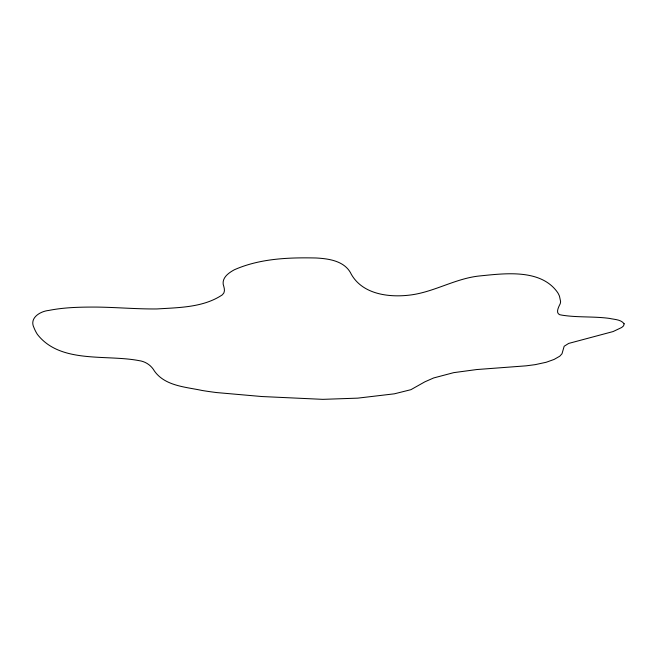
<?xml version="1.0" encoding="UTF-8"?>
<svg xmlns="http://www.w3.org/2000/svg" width="657" height="657" viewBox="0 0 657 657"><rect width="100%" height="100%" fill="white"/><g stroke="black" fill="none" stroke-linecap="round" stroke-linejoin="round"><path stroke-width="0.99" d="M624.15 323.794L623.575 325.831L621.727 327.473L613.08 331.563L568.675 343.422L564.166 346.255L561.998 353.762L559.756 356.209L554.114 359.428L546.238 362.253L535.2 364.651L526.126 365.834L476.736 369.546L453.7 372.65L433.645 377.956L424.874 381.824L410.904 389.683L394.364 393.822L357.745 398.142L322.842 399.349L261.732 396.524L216.572 392.558A166.361 41.153 -1.1 0 1 202.249 390.504C185.644 386.932 165.137 386.102 154.444 371.074C151.233 365.325 145.435 361.424 138.89 360.611C105.949 354.254 60.337 363.945 37.375 334.356A383.524 107.313 -2.8 0 1 33.959 327.654C29.039 317.84 40.406 311.246 48.766 310.441C64.542 307.295 80.712 307.016 96.743 307.082C116.823 307.328 136.853 309.151 156.941 308.946C178.975 307.542 203.391 307.575 222.353 294.821C225.852 291.823 224.111 287.75 223.175 284.153C222.296 277.254 229.047 272.647 234.344 269.772C259.794 258.521 288.554 257.372 315.992 257.987C329.058 258.669 345.106 260.993 351.314 274.289C362.902 294.771 389.979 297.777 411.208 294.903C434.844 291.667 455.777 278.363 479.651 275.948C504.568 273.476 541.113 268.45 557.793 292.767A237.629 67.589 -1.4 0 1 559.485 296.225L560.577 301.415A102.894 29.22 -3.5 0 1 560.166 303.846C558.171 307.772 554.59 314.744 562.121 315.179C577.774 317.66 593.764 316.255 609.466 318.407C614.369 319.565 620.898 319.368 624.15 323.794"/></g></svg>
